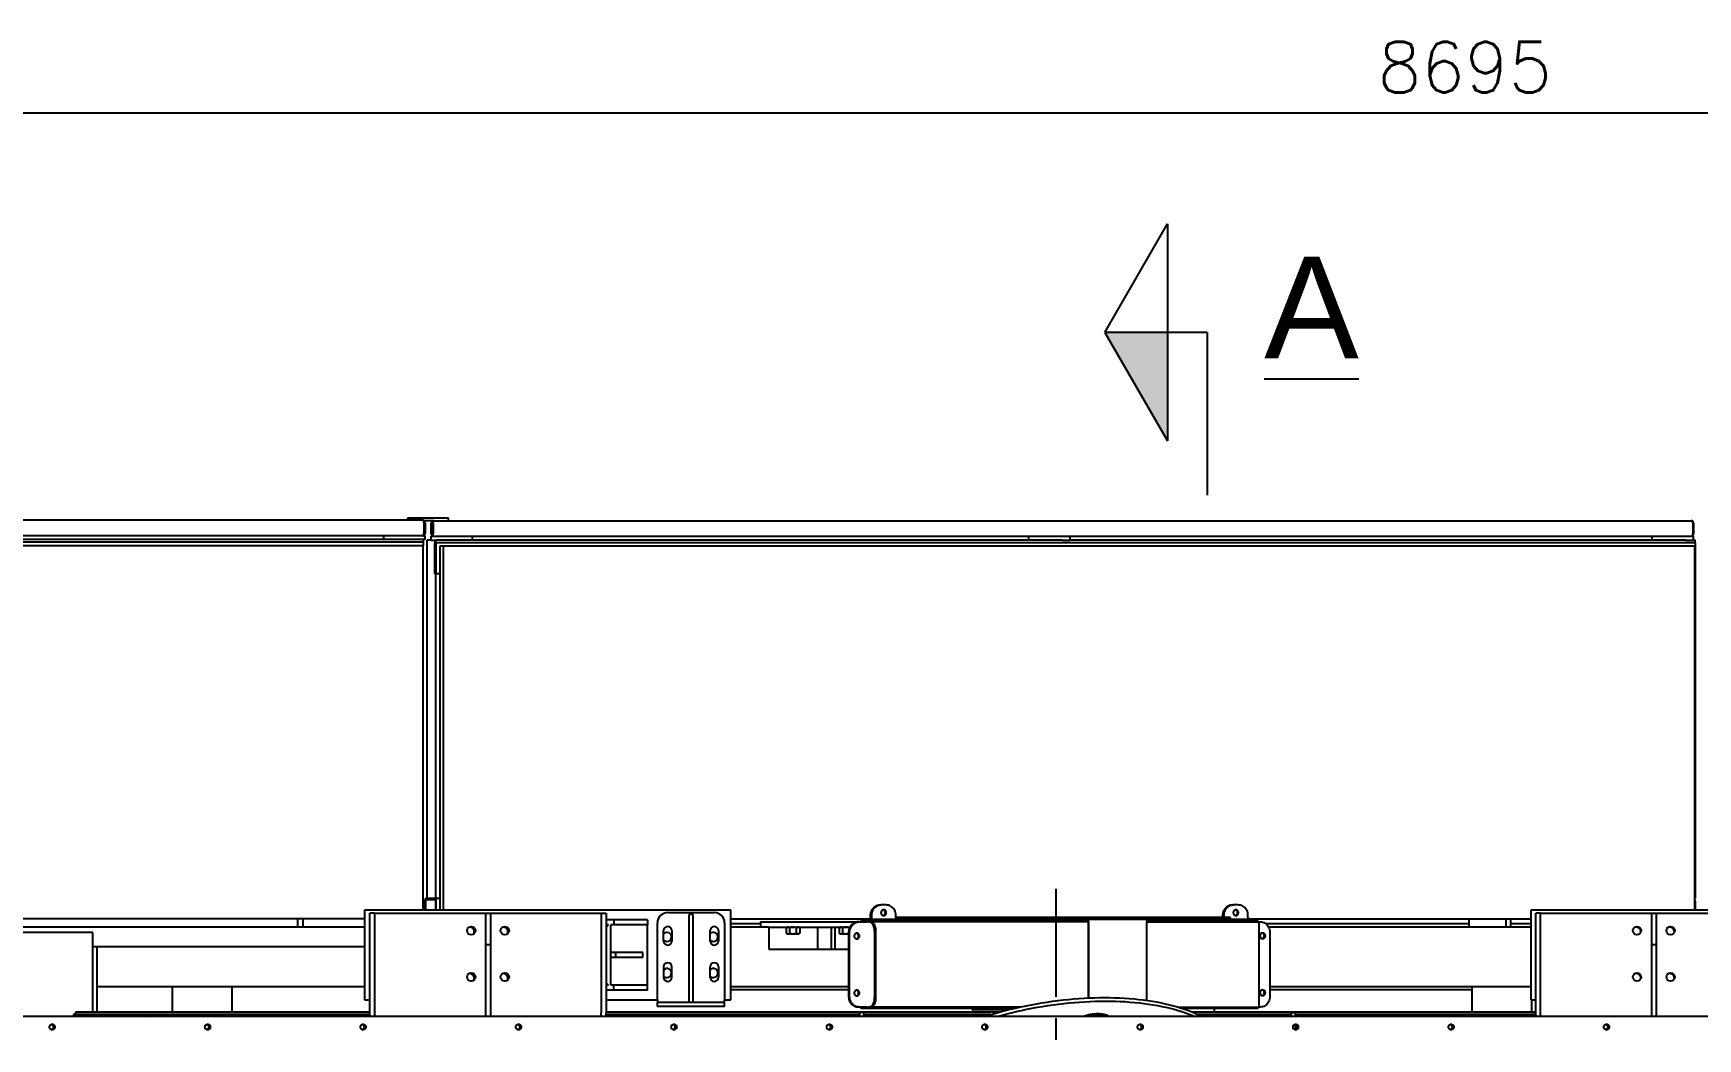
# Model space of a CAD drawing. Header units: millimetres. Extents: x 0 to 55611, y 0 to 32827.
# Drawn here: x 3682 to 7772, y 26800 to 29269 of the extents above; entities that cross this region are included whole.
import ezdxf
from ezdxf.enums import TextEntityAlignment as Align

# ---------------------------------------------------------------- set-up
doc = ezdxf.new("R2010")
doc.units = ezdxf.units.MM
doc.header["$LTSCALE"] = 10
doc.header["$PDSIZE"] = -1
doc.linetypes.add('CENTER', pattern=[50.8, 31.75, -6.35, 6.35, -6.35])
doc.linetypes.add('SLD-Continua', pattern=[0])
for name, color, linetype in [('EQUIPO', 30, 'SLD-Continua'), ('FIMSA-CENTROS', 3, 'CENTER'), ('STRUC', 5, 'SLD-Continua')]:
    doc.layers.add(name, color=color, linetype=linetype)
doc.styles.add('1', font='romans.shx', dxfattribs={"height": 125})
doc.styles.add('Sans Serif', font='sanss___.ttf', dxfattribs={"width": 0.8})
doc.dimstyles.new('50', dxfattribs={"dimscale": 0, "dimtxt": 125, "dimasz": 125, "dimexe": 125, "dimexo": 125, "dimgap": 50, "dimtad": 1, "dimdec": 0, "dimlfac": 49.861111, "dimzin": 1, "dimtxsty": '1', "dimcen": 2.5, "dimclrd": 1, "dimclre": 1, "dimadec": 0, "dimazin": 0, "dimtfac": 1, "dimtdec": 0, "dimtmove": 0, "dimatfit": 3, "dimfxl": 1, "dimtzin": 1, "dimarcsym": 0})

# ---------------------------------------------------------------- blocks, each defined once
blk = doc.blocks.new('*D102')
at = {"color": 1, "lineweight": -2, "transparency": 16777216}
for p, q in [((2852.1, 28134.6), (2852.1, 29698.3)), ((14281.6, 24592.9), (14281.6, 29698.3)), ((2977.1, 29573.3), (14156.6, 29573.3))]:
    blk.add_line(p, q, dxfattribs=at)
at = {"color": 1, "transparency": 16777216}
for points in [[(2977.1, 29594.1), (2977.1, 29552.5), (2852.1, 29573.3)], [(14156.6, 29594.1), (14156.6, 29552.5), (14281.6, 29573.3)]]:
    blk.add_solid(points, dxfattribs=at)
at = {"layer": 'Defpoints', "color": 0, "transparency": 16777216}
for p in [(14281.6, 29573.3), (2852.1, 28009.6), (14281.6, 24467.9)]:
    blk.add_point(p, dxfattribs=at)
at = {"color": 0, "transparency": 16777216, "insert": (8566.3, 29748.3), "char_height": 125, "attachment_point": 2, "style": '1'}
blk.add_mtext('11430', dxfattribs=at)
blk = doc.blocks.new('*D103')
at = {"color": 1, "lineweight": -2, "transparency": 16777216}
for p, q in [((2852.1, 28134.6), (2852.1, 29198.3)), ((11546.7, 26207.2), (11546.7, 29198.3)), ((2977.1, 29073.3), (11421.7, 29073.3))]:
    blk.add_line(p, q, dxfattribs=at)
at = {"color": 1, "transparency": 16777216}
for points in [[(2977.1, 29094.1), (2977.1, 29052.5), (2852.1, 29073.3)], [(11421.7, 29094.1), (11421.7, 29052.5), (11546.7, 29073.3)]]:
    blk.add_solid(points, dxfattribs=at)
at = {"layer": 'Defpoints', "color": 0, "transparency": 16777216}
for p in [(11546.7, 29073.3), (2852.1, 28009.6), (11546.7, 26082.2)]:
    blk.add_point(p, dxfattribs=at)
at = {"color": 0, "transparency": 16777216, "insert": (7199.4, 29248.3), "char_height": 125, "attachment_point": 2, "style": '1'}
blk.add_mtext('8695', dxfattribs=at)

msp = doc.modelspace()

# ---------------------------------------------------------------- hatches: boundary and pattern name
h = msp.add_hatch(color=1)
h.dxf.hatch_style = 1
h.paths.add_polyline_path([(6314.8, 28534.6), (6468.6, 28534.6), (6468.6, 28268.1)])

# ---------------------------------------------------------------- linework, layer by layer
at = {"color": 1}
for p, q in [((6314.8, 28534.6), (6468.6, 28801.2)), ((6468.6, 28801.2), (6468.6, 28268.1)), ((6566.2, 28534.6), (6314.8, 28534.6)), ((6314.8, 28534.6), (6468.6, 28268.1)), ((6566.2, 28534.6), (6566.2, 28134.6))]:
    msp.add_line(p, q, dxfattribs=at)
at = {"color": 7, "linetype": 'SLD-Continua', "lineweight": 25}
for p, q in [((4602.6, 28078.4), (4602.5, 28078.4)), ((4602.5, 28077.6), (4602.5, 28073.3)), ((4602.6, 28078.4), (4602.6, 28078.4)), ((4702.6, 28078.4), (4602.6, 28078.4)), ((4602.6, 28078.4), (4602.6, 28078.4)), ((4602.6, 28073.3), (4602.6, 28077.6)), ((4602.6, 28077.6), (4602.6, 28073.3)), ((4602.6, 28073.3), (4602.6, 28077.6)), ((4666.3, 28072), (4642.6, 28072)), ((4702.6, 28072.8), (4702.6, 28077.6)), ((5395.9, 27116.1), (4495.9, 27116.1)), ((4495.9, 27116.1), (4495.9, 26896.1)), ((5395.9, 26896.1), (5395.9, 27116.1)), ((8261.9, 27116.1), (7361.9, 27116.1)), ((7361.9, 27116.1), (7361.9, 26896.1)), ((4495.9, 26896.1), (4509.4, 26896.1)), ((5089.4, 26896.1), (5215.6, 26896.1)), ((5380.7, 26896.1), (5395.9, 26896.1)), ((7361.9, 26896.1), (7373.6, 26896.1))]:
    msp.add_line(p, q, dxfattribs=at)
at = {"color": 7, "linetype": 'SLD-Continua', "lineweight": 25, "flags": 128}
for points in [[(4602.5, 28078.4), (4602.5, 28078.3), (4602.5, 28078.3), (4602.5, 28078.2), (4602.5, 28078.1), (4602.5, 28078), (4602.5, 28077.9), (4602.5, 28077.7), (4602.5, 28077.6)], [(4602.6, 28077.6), (4602.6, 28077.7), (4602.6, 28077.9), (4602.6, 28078), (4602.6, 28078.1), (4602.6, 28078.2), (4602.6, 28078.3), (4602.6, 28078.3), (4602.6, 28078.4)], [(4602.6, 28078.4), (4602.6, 28078.3), (4602.6, 28078.3), (4602.6, 28078.2), (4602.6, 28078.1), (4602.6, 28078), (4602.6, 28077.9), (4602.6, 28077.7), (4602.6, 28077.6)], [(4602.6, 28077.6), (4602.6, 28077.7), (4602.6, 28077.9), (4602.6, 28078), (4602.6, 28078.1), (4602.6, 28078.2), (4602.6, 28078.3), (4602.6, 28078.3), (4602.6, 28078.4)], [(4702.6, 28077.6), (4702.6, 28077.7), (4702.6, 28077.9), (4702.6, 28078), (4702.6, 28078.1), (4702.6, 28078.2), (4702.6, 28078.3), (4702.6, 28078.3), (4702.6, 28078.4)], [(4702.6, 28072), (4702.6, 28072), (4702.6, 28072.1), (4702.6, 28072.1), (4702.6, 28072.2), (4702.6, 28072.4), (4702.6, 28072.5), (4702.6, 28072.7), (4702.6, 28072.8)]]:
    msp.add_lwpolyline(points, dxfattribs=at)
at = {"color": 7, "linetype": 'SLD-Continua', "lineweight": 25}
for centre, start, end in [((4754.6, 27063.1), 332.0547, 106.5337), ((4837.1, 27063.1), 332.0547, 106.5337), ((7620.6, 27063.1), 352.9422, 125.9685), ((7703.1, 27063.1), 352.9422, 125.9685), ((5239, 27050.5), 270, 138.4687), ((5239, 27050.5), 221.5313, 270), ((5353.3, 27050.5), 270, 138.4687), ((5353.3, 27050.5), 221.5313, 270), ((4754.6, 26949.1), 332.0547, 106.5337), ((4837.1, 26949.1), 332.0547, 106.5337), ((5239, 26961.6), 270, 138.4687), ((5239, 26961.6), 221.5313, 270), ((5353.3, 26961.6), 270, 138.4687), ((5353.3, 26961.6), 221.5313, 270), ((7620.6, 26949.1), 352.9422, 125.9685), ((7703.1, 26949.1), 352.9422, 125.9685)]:
    msp.add_arc(centre, 11.1, start, end, dxfattribs=at)
at = {"layer": 'EQUIPO', "linetype": 'SLD-Continua', "lineweight": 25}
for p, q in [((5764.4, 27128.8), (5765.6, 27128.8)), ((5777.5, 27128.8), (5765.6, 27128.8)), ((6629.6, 27128.8), (6630.8, 27128.8)), ((6642.7, 27128.8), (6630.8, 27128.8)), ((4521.4, 27109), (4509.4, 27109)), ((4509.4, 26858.1), (4509.4, 27109)), ((4521.4, 26858.1), (4521.4, 27109)), ((4521.4, 27109), (4793.4, 27109)), ((4793.4, 27109), (4805.4, 27109)), ((4793.4, 27109), (4793.4, 27031)), ((4805.4, 27109), (4805.4, 27031)), ((4805.4, 27109), (5077.4, 27109)), ((5077.4, 27109), (5089.4, 27109)), ((5077.4, 27109), (5077.4, 26863.6)), ((5089.4, 27109), (5089.4, 27092)), ((5108.4, 27092), (5089.4, 27092)), ((5089.4, 27092), (5089.4, 27083.9)), ((5089.4, 27083.9), (5089.4, 26863.6)), ((5095.4, 27080), (5089.4, 27080)), ((5089.4, 27074), (5095.4, 27080)), ((5108.4, 27080), (5101.4, 27080)), ((5101.4, 26932), (5101.4, 27080)), ((5108.4, 27092), (5108.4, 27080)), ((5191.4, 27092), (5108.4, 27092)), ((5191.4, 27080), (5108.4, 27080)), ((5191.4, 27092), (5191.4, 27080)), ((5191.4, 26932), (5191.4, 27080)), ((5215.6, 26895.8), (5215.6, 27084.7)), ((5241, 27110.1), (5355.3, 27110.1)), ((5303.2, 27105.4), (5293.2, 27105.4)), ((5293.2, 27095.5), (5293.2, 27105.4)), ((5293.2, 26913.8), (5293.2, 27095.5)), ((5303.2, 27095.5), (5303.2, 27105.4)), ((5303.2, 26913.8), (5303.2, 27095.5)), ((5380.7, 27084.7), (5380.7, 26895.8)), ((5711.6, 27087.3), (5710.4, 27087.3)), ((5711.6, 27087.3), (5729.8, 27087.3)), ((5715.4, 27094.1), (5715.4, 27090.6)), ((5715.4, 27094.1), (5738.2, 27094.1)), ((5715.4, 27090.6), (5738.2, 27090.6)), ((5734, 27087.3), (5729.8, 27087.3)), ((5734, 27087.3), (5737.1, 27087.3)), ((5740.2, 27087.3), (5737.1, 27087.3)), ((5742.9, 27090.6), (5738.2, 27090.6)), ((5739.3, 27097.6), (5739.3, 27103.4)), ((6274.8, 27087.3), (5740.2, 27087.3)), ((5740.5, 27097.6), (5740.5, 27103.4)), ((5740.5, 27103.4), (5740.5, 27097.6)), ((5741.7, 27103.4), (5741.7, 27097.6)), ((5742.9, 27094.1), (6272.1, 27094.1)), ((5742.9, 27090.6), (6272.1, 27090.6)), ((5801.4, 27097.6), (5801.4, 27103.4)), ((6250.8, 27097.6), (5801.4, 27097.6)), ((6394, 27097.6), (6250.8, 27097.6)), ((6272.1, 27090.6), (6272.1, 27094.1)), ((6272.1, 27094.1), (6272.4, 27094.1)), ((6272.1, 27090.6), (6272.4, 27090.6)), ((6272.4, 27094.1), (6415.6, 27094.1)), ((6274.8, 26900.6), (6274.8, 27087.3)), ((6274.8, 27087.2), (6274.8, 26900.6)), ((6623.8, 27097.6), (6394, 27097.6)), ((6415.6, 27094.1), (6416.3, 27094.1)), ((6416.3, 27094.1), (6418.3, 27094.1)), ((6417.7, 27090.6), (6418.3, 27090.6)), ((6418, 27087.3), (6693.9, 27087.3)), ((6418, 26894.5), (6418, 27087.2)), ((6418.3, 27090.6), (6418.3, 27094.1)), ((6418.3, 27094.1), (6690.5, 27094.1)), ((6418.3, 27090.6), (6690.5, 27090.6)), ((6604.5, 27097.6), (6604.5, 27103.4)), ((6605.7, 27097.6), (6605.7, 27103.4)), ((6605.7, 27103.4), (6605.7, 27097.6)), ((6606.9, 27103.4), (6606.9, 27097.6)), ((6623.8, 27094.1), (6623.8, 27097.6)), ((6666.6, 27097.6), (6666.6, 27103.4)), ((6690.5, 27090.6), (6690.5, 27094.1)), ((6693.9, 26878.2), (6693.9, 27087.3)), ((6693.9, 27087.3), (6696.6, 27087.3)), ((7385.6, 27109), (7373.6, 27109)), ((7373.6, 26858.1), (7373.6, 27109)), ((7385.6, 26858.1), (7385.6, 27109)), ((7385.6, 27109), (7657.6, 27109)), ((7657.6, 27109), (7669.6, 27109)), ((7657.6, 27109), (7657.6, 27031)), ((7669.6, 27109), (7669.6, 27031)), ((7669.6, 27109), (7941.6, 27109)), ((4805.4, 27031), (4793.4, 27031)), ((4793.4, 27031), (4793.4, 26855)), ((4805.4, 27031), (4805.4, 26855)), ((5230.7, 27040.3), (5230.7, 27065.7)), ((5251.3, 27065.7), (5251.3, 27040.3)), ((5345, 27040.3), (5345, 27065.7)), ((5365.6, 27065.7), (5365.6, 27040.3)), ((5685.4, 27061.9), (5685.4, 26903.6)), ((5686.6, 27061.9), (5686.6, 26903.6)), ((5686.6, 26903.6), (5686.6, 27061.9)), ((5687.8, 26903.6), (5687.8, 27061.9)), ((5748.6, 27061.9), (5748.6, 26903.6)), ((5751.7, 27061.9), (5751.7, 26903.6)), ((6720.5, 27061.9), (6720.5, 26903.6)), ((7669.6, 27031), (7657.6, 27031)), ((7657.6, 27031), (7657.6, 26855)), ((7669.6, 27031), (7669.6, 26855)), ((5113.4, 27012), (5101.4, 27012)), ((5113.4, 27000), (5101.4, 27000)), ((5113.4, 27000), (5113.4, 27012)), ((5179.4, 27012), (5113.4, 27012)), ((5179.4, 27000), (5113.4, 27000)), ((5179.4, 27000), (5179.4, 27012)), ((5230.7, 26976.8), (5230.7, 26951.4)), ((5251.3, 26951.4), (5251.3, 26976.8)), ((5345, 26951.4), (5345, 26976.8)), ((5365.6, 26976.8), (5365.6, 26951.4)), ((5095.4, 26932), (5089.4, 26938)), ((5095.4, 26932), (5089.4, 26932)), ((5108.4, 26920), (5089.4, 26920)), ((5108.4, 26932), (5101.4, 26932)), ((5108.4, 26920), (5108.4, 26932)), ((5191.4, 26932), (5108.4, 26932)), ((5191.4, 26920), (5108.4, 26920)), ((5191.4, 26920), (5191.4, 26932)), ((5293.2, 26904.8), (5293.2, 26913.8)), ((5303.2, 26904.8), (5303.2, 26913.8)), ((5215.6, 26895.8), (5215.6, 26889.5)), ((5215.6, 26879.5), (5215.6, 26889.5)), ((5241, 26889.5), (5215.6, 26889.5)), ((5241, 26879.5), (5215.6, 26879.5)), ((5355.3, 26889.5), (5241, 26889.5)), ((5355.3, 26879.5), (5241, 26879.5)), ((5293.2, 26889.5), (5293.2, 26904.8)), ((5303.2, 26889.5), (5303.2, 26904.8)), ((5380.7, 26889.5), (5355.3, 26889.5)), ((5380.7, 26879.5), (5355.3, 26879.5)), ((5380.7, 26889.5), (5380.7, 26895.8)), ((5380.7, 26879.5), (5380.7, 26889.5)), ((5711.6, 26878.2), (5710.4, 26878.2)), ((5729.8, 26878.2), (5711.6, 26878.2)), ((5715.4, 26878.2), (5715.4, 26874.8)), ((5740.5, 26874.8), (5715.4, 26874.8)), ((5729.8, 26878.2), (5734, 26878.2)), ((5737.1, 26878.2), (5734, 26878.2)), ((5740.2, 26878.2), (5737.1, 26878.2)), ((6107.1, 26878.2), (5740.2, 26878.2)), ((5740.5, 26878.2), (5740.5, 26874.8)), ((6092.1, 26874.8), (5740.5, 26874.8)), ((5990.2, 26874.8), (5990.3, 26874.8)), ((6001, 26874.8), (5990.3, 26874.8)), ((6001, 26871.3), (5990.3, 26871.3)), ((6033.5, 26874.8), (6001, 26874.8)), ((6033.5, 26871.3), (6001, 26871.3)), ((6092, 26874.8), (6033.5, 26874.8)), ((6077.6, 26871.3), (6033.5, 26871.3)), ((6494.2, 26878.2), (6693.9, 26878.2)), ((6690.5, 26874.8), (6505.2, 26874.8)), ((6690.5, 26874.8), (6690.5, 26878.2)), ((6696.6, 26878.2), (6693.9, 26878.2)), ((8509.5, 26855), (3585.5, 26855)), ((3785.9, 26859.6), (3780.7, 26859.6)), ((3780.7, 26859.6), (3780.7, 26855)), ((4509.4, 26865.9), (3785.9, 26865.9)), ((3785.9, 26865.9), (3785.9, 26859.6)), ((4509.4, 26859.6), (3785.9, 26859.6)), ((3785.9, 26859.6), (3785.9, 26855)), ((3785.9, 26859.6), (3785.9, 26859.6)), ((3964.6, 26855), (3957.7, 26858.9)), ((3957.9, 26858.8), (3964.7, 26855)), ((4509.4, 26858.1), (4509.4, 26855)), ((4521.4, 26858.1), (4521.4, 26855)), ((5077.4, 26855), (5077.4, 26863.6)), ((6057.2, 26865.9), (5089.4, 26865.9)), ((5089.4, 26855), (5089.4, 26863.6)), ((5712.7, 26859.6), (5089.4, 26859.6)), ((5712.7, 26855), (5712.7, 26865)), ((5722.7, 26865), (5712.7, 26865)), ((5722.7, 26855), (5722.7, 26865)), ((6035, 26859.6), (5722.7, 26859.6)), ((6313.7, 26859.6), (6279.1, 26859.6)), ((7373.6, 26865.9), (6529.5, 26865.9)), ((6772.7, 26859.6), (6544.2, 26859.6)), ((6772.7, 26865), (6782.7, 26865)), ((6772.7, 26865), (6772.7, 26855)), ((6782.7, 26865), (6782.7, 26855)), ((7373.6, 26859.6), (6782.7, 26859.6)), ((6782.7, 26835.5), (6782.7, 26822.4)), ((7373.6, 26858.1), (7373.6, 26855)), ((7385.6, 26858.1), (7385.6, 26855))]:
    msp.add_line(p, q, dxfattribs=at)
at = {"layer": 'EQUIPO', "linetype": 'SLD-Continua', "lineweight": 25, "flags": 128}
for points in [[(5739.3, 27103.4), (5739.5, 27106.5), (5740, 27109.5), (5740.9, 27112.4), (5742.1, 27115.2), (5743.6, 27117.8), (5745.3, 27120.2), (5747.4, 27122.4), (5749.6, 27124.3), (5752.1, 27125.9), (5754.7, 27127.1), (5757.5, 27128.1), (5760.3, 27128.6), (5763.2, 27128.8)], [(5740.5, 27103.4), (5740.7, 27106.5), (5741.2, 27109.5), (5742.1, 27112.4), (5743.3, 27115.2), (5744.7, 27117.8), (5746.5, 27120.2), (5748.6, 27122.4), (5750.8, 27124.3), (5753.3, 27125.9), (5755.9, 27127.1), (5758.7, 27128.1), (5761.5, 27128.6), (5764.4, 27128.8)], [(5764.4, 27128.8), (5761.5, 27128.6), (5758.6, 27128.1), (5755.9, 27127.1), (5753.3, 27125.9), (5750.8, 27124.3), (5748.5, 27122.4), (5746.5, 27120.2), (5744.7, 27117.8), (5743.2, 27115.2), (5742, 27112.4), (5741.2, 27109.5), (5740.7, 27106.5), (5740.5, 27103.4)], [(5765.6, 27128.8), (5762.7, 27128.6), (5759.8, 27128.1), (5757.1, 27127.1), (5754.5, 27125.9), (5752, 27124.3), (5749.7, 27122.4), (5747.7, 27120.2), (5745.9, 27117.8), (5744.4, 27115.2), (5743.2, 27112.4), (5742.4, 27109.5), (5741.9, 27106.5), (5741.7, 27103.4)], [(5778.1, 27109.7), (5777.9, 27111.3), (5777.4, 27112.8), (5776.7, 27114.1), (5775.6, 27115.2), (5774.4, 27116), (5773, 27116.6), (5771.5, 27116.7), (5770.1, 27116.6), (5768.7, 27116), (5767.4, 27115.2), (5766.4, 27114.1), (5765.6, 27112.8), (5765.1, 27111.3), (5764.9, 27109.7), (5765.1, 27108.2), (5765.6, 27106.7), (5766.4, 27105.4), (5767.4, 27104.3), (5768.7, 27103.4), (5770.1, 27102.9), (5771.5, 27102.7), (5773, 27102.9), (5774.4, 27103.4), (5775.6, 27104.3), (5776.7, 27105.4), (5777.4, 27106.7), (5777.9, 27108.2), (5778.1, 27109.7)], [(5801.4, 27103.4), (5801.2, 27106.5), (5800.7, 27109.5), (5799.8, 27112.4), (5798.6, 27115.2), (5797.1, 27117.8), (5795.4, 27120.2), (5793.3, 27122.4), (5791, 27124.3), (5788.6, 27125.9), (5786, 27127.1), (5783.2, 27128.1), (5780.4, 27128.6), (5777.5, 27128.8)], [(6604.5, 27103.4), (6604.7, 27106.5), (6605.2, 27109.5), (6606.1, 27112.4), (6607.3, 27115.2), (6608.8, 27117.8), (6610.5, 27120.2), (6612.6, 27122.4), (6614.9, 27124.3), (6617.3, 27125.9), (6619.9, 27127.1), (6622.7, 27128.1), (6625.5, 27128.6), (6628.4, 27128.8)], [(6605.7, 27103.4), (6605.9, 27106.5), (6606.4, 27109.5), (6607.3, 27112.4), (6608.5, 27115.2), (6610, 27117.8), (6611.7, 27120.2), (6613.8, 27122.4), (6616, 27124.3), (6618.5, 27125.9), (6621.1, 27127.1), (6623.9, 27128.1), (6626.7, 27128.6), (6629.6, 27128.8)], [(6629.6, 27128.8), (6626.7, 27128.6), (6623.9, 27128.1), (6621.1, 27127.1), (6618.5, 27125.9), (6616, 27124.3), (6613.7, 27122.4), (6611.7, 27120.2), (6609.9, 27117.8), (6608.4, 27115.2), (6607.3, 27112.4), (6606.4, 27109.5), (6605.9, 27106.5), (6605.7, 27103.4)], [(6630.8, 27128.8), (6627.9, 27128.6), (6625.1, 27128.1), (6622.3, 27127.1), (6619.7, 27125.9), (6617.2, 27124.3), (6614.9, 27122.4), (6612.9, 27120.2), (6611.1, 27117.8), (6609.6, 27115.2), (6608.5, 27112.4), (6607.6, 27109.5), (6607.1, 27106.5), (6606.9, 27103.4)], [(6643.3, 27109.7), (6643.1, 27111.3), (6642.7, 27112.8), (6641.9, 27114.1), (6640.8, 27115.2), (6639.6, 27116), (6638.2, 27116.6), (6636.7, 27116.7), (6635.3, 27116.6), (6633.9, 27116), (6632.6, 27115.2), (6631.6, 27114.1), (6630.8, 27112.8), (6630.3, 27111.3), (6630.2, 27109.7), (6630.3, 27108.2), (6630.8, 27106.7), (6631.6, 27105.4), (6632.6, 27104.3), (6633.9, 27103.4), (6635.3, 27102.9), (6636.7, 27102.7), (6638.2, 27102.9), (6639.6, 27103.4), (6640.8, 27104.3), (6641.9, 27105.4), (6642.7, 27106.7), (6643.1, 27108.2), (6643.3, 27109.7)], [(6666.6, 27103.4), (6666.4, 27106.5), (6665.9, 27109.5), (6665, 27112.4), (6663.8, 27115.2), (6662.3, 27117.8), (6660.6, 27120.2), (6658.5, 27122.4), (6656.3, 27124.3), (6653.8, 27125.9), (6651.2, 27127.1), (6648.4, 27128.1), (6645.6, 27128.6), (6642.7, 27128.8)], [(5709.3, 27087.3), (5706.4, 27087.1), (5703.5, 27086.6), (5700.8, 27085.7), (5698.2, 27084.4), (5695.7, 27082.8), (5693.4, 27080.9), (5691.4, 27078.7), (5689.6, 27076.3), (5688.1, 27073.7), (5686.9, 27070.9), (5686.1, 27068), (5685.6, 27065), (5685.4, 27061.9)], [(5710.5, 27087.3), (5707.6, 27087.1), (5704.7, 27086.6), (5702, 27085.7), (5699.4, 27084.4), (5696.9, 27082.8), (5694.6, 27080.9), (5692.6, 27078.7), (5690.8, 27076.3), (5689.3, 27073.7), (5688.1, 27070.9), (5687.3, 27068), (5686.8, 27065), (5686.6, 27061.9)], [(5686.6, 27061.9), (5686.8, 27065), (5687.3, 27068), (5688.1, 27070.9), (5689.3, 27073.7), (5690.8, 27076.3), (5692.6, 27078.7), (5694.6, 27080.9), (5696.9, 27082.8), (5699.4, 27084.4), (5702, 27085.7), (5704.7, 27086.6), (5707.6, 27087.1), (5710.4, 27087.3)], [(5687.8, 27061.9), (5688, 27065), (5688.5, 27068), (5689.3, 27070.9), (5690.5, 27073.7), (5692, 27076.3), (5693.8, 27078.7), (5695.8, 27080.9), (5698.1, 27082.8), (5700.6, 27084.4), (5703.2, 27085.7), (5705.9, 27086.6), (5708.8, 27087.1), (5711.6, 27087.3)], [(5737.1, 27087.3), (5738.5, 27087.1), (5739.8, 27086.6), (5741.2, 27085.7), (5742.4, 27084.4), (5743.6, 27082.8), (5744.7, 27080.9), (5745.7, 27078.7), (5746.6, 27076.3), (5747.3, 27073.7), (5747.9, 27070.9), (5748.3, 27068), (5748.5, 27065), (5748.6, 27061.9)], [(5740.5, 27097.5), (5740.4, 27094.9), (5739.9, 27092.7), (5739.1, 27091.2), (5738.2, 27090.6)], [(5739.3, 27097.5), (5739.3, 27096.2), (5739, 27095.1), (5738.6, 27094.4), (5738.2, 27094.1)], [(5740.2, 27087.3), (5741.6, 27087.1), (5742.9, 27086.6), (5744.3, 27085.7), (5745.5, 27084.4), (5746.7, 27082.8), (5747.8, 27080.9), (5748.8, 27078.7), (5749.7, 27076.3), (5750.4, 27073.7), (5751, 27070.9), (5751.4, 27068), (5751.6, 27065), (5751.7, 27061.9)], [(5742.9, 27090.6), (5742, 27091.2), (5741.2, 27092.7), (5740.7, 27094.9), (5740.5, 27097.5)], [(5742.9, 27094.1), (5742.4, 27094.4), (5742.1, 27095.1), (5741.8, 27096.2), (5741.7, 27097.5)], [(5801.4, 27097.6), (5801.4, 27096.9), (5801.4, 27096.2), (5801.6, 27095.7), (5801.7, 27095.1), (5801.9, 27094.7), (5802.1, 27094.4), (5802.3, 27094.2), (5802.5, 27094.1)], [(5990.3, 27090.6), (5990, 27090.6), (5989.8, 27090.4), (5989.6, 27090.1), (5989.4, 27089.6), (5989.3, 27089.1), (5989.2, 27088.5), (5989.1, 27087.9), (5989.1, 27087.3)], [(6132.3, 27087.3), (6132.3, 27087.9), (6132.4, 27088.5), (6132.5, 27089.1), (6132.6, 27089.6), (6132.8, 27090.1), (6133, 27090.4), (6133.2, 27090.6), (6133.5, 27090.6)], [(6274.8, 27087.2), (6274.7, 27088.6), (6274.6, 27089.9), (6274.4, 27091.1), (6274.1, 27092.1), (6273.7, 27093), (6273.3, 27093.6), (6272.9, 27094), (6272.4, 27094.1)], [(6273.6, 27087.3), (6273.6, 27087.9), (6273.5, 27088.5), (6273.4, 27089.1), (6273.2, 27089.6), (6273.1, 27090.1), (6272.9, 27090.4), (6272.7, 27090.6), (6272.4, 27090.6)], [(6415.6, 27094.1), (6416.1, 27094), (6416.5, 27093.6), (6416.9, 27093), (6417.3, 27092.1), (6417.6, 27091.1), (6417.8, 27089.9), (6417.9, 27088.6), (6418, 27087.2)], [(6666.6, 27097.5), (6666.6, 27096.2), (6666.9, 27095.1), (6667.2, 27094.4), (6667.7, 27094.1)], [(6696.6, 27087.3), (6699.5, 27087.1), (6702.4, 27086.6), (6705.1, 27085.7), (6707.7, 27084.4), (6710.2, 27082.8), (6712.5, 27080.9), (6714.5, 27078.7), (6716.3, 27076.3), (6717.8, 27073.7), (6719, 27070.9), (6719.8, 27068), (6720.3, 27065), (6720.5, 27061.9)], [(5712.3, 27052.3), (5712.1, 27053.9), (5711.6, 27055.4), (5710.8, 27056.7), (5709.8, 27057.8), (5708.5, 27058.6), (5707.1, 27059.2), (5705.7, 27059.3), (5704.2, 27059.2), (5702.8, 27058.6), (5701.6, 27057.8), (5700.5, 27056.7), (5699.8, 27055.4), (5699.3, 27053.9), (5699.1, 27052.3), (5699.3, 27050.8), (5699.8, 27049.3), (5700.5, 27048), (5701.6, 27046.9), (5702.8, 27046), (5704.2, 27045.5), (5705.7, 27045.3), (5707.1, 27045.5), (5708.5, 27046), (5709.8, 27046.9), (5710.8, 27048), (5711.6, 27049.3), (5712.1, 27050.8), (5712.3, 27052.3)], [(6696, 27052.9), (6696.2, 27051.4), (6696.7, 27049.9), (6697.5, 27048.5), (6698.5, 27047.4), (6699.8, 27046.6), (6701.1, 27046.1), (6702.6, 27045.9), (6704.1, 27046.1), (6705.5, 27046.6), (6706.7, 27047.4), (6707.7, 27048.5), (6708.5, 27049.9), (6709, 27051.4), (6709.2, 27052.9), (6709, 27054.5), (6708.5, 27055.9), (6707.7, 27057.3), (6706.7, 27058.4), (6705.5, 27059.2), (6704.1, 27059.7), (6702.6, 27059.9), (6701.1, 27059.7), (6699.8, 27059.2), (6698.5, 27058.4), (6697.5, 27057.3), (6696.7, 27055.9), (6696.2, 27054.5), (6696, 27052.9)], [(5712.3, 26912.6), (5712.1, 26914.2), (5711.6, 26915.7), (5710.8, 26917), (5709.8, 26918.1), (5708.5, 26918.9), (5707.1, 26919.5), (5705.7, 26919.6), (5704.2, 26919.5), (5702.8, 26918.9), (5701.6, 26918.1), (5700.5, 26917), (5699.8, 26915.7), (5699.3, 26914.2), (5699.1, 26912.6), (5699.3, 26911.1), (5699.8, 26909.6), (5700.5, 26908.3), (5701.6, 26907.2), (5702.8, 26906.3), (5704.2, 26905.8), (5705.7, 26905.6), (5707.1, 26905.8), (5708.5, 26906.3), (5709.8, 26907.2), (5710.8, 26908.3), (5711.6, 26909.6), (5712.1, 26911.1), (5712.3, 26912.6)], [(6696, 26913.2), (6696.2, 26911.7), (6696.7, 26910.2), (6697.5, 26908.8), (6698.5, 26907.7), (6699.8, 26906.9), (6701.1, 26906.4), (6702.6, 26906.2), (6704.1, 26906.4), (6705.5, 26906.9), (6706.7, 26907.7), (6707.7, 26908.8), (6708.5, 26910.2), (6709, 26911.7), (6709.2, 26913.2), (6709, 26914.8), (6708.5, 26916.2), (6707.7, 26917.6), (6706.7, 26918.7), (6705.5, 26919.5), (6704.1, 26920), (6702.6, 26920.2), (6701.1, 26920), (6699.8, 26919.5), (6698.5, 26918.7), (6697.5, 26917.6), (6696.7, 26916.2), (6696.2, 26914.8), (6696, 26913.2)], [(5685.4, 26903.6), (5685.6, 26900.6), (5686.1, 26897.6), (5686.9, 26894.6), (5688.1, 26891.8), (5689.6, 26889.2), (5691.4, 26886.8), (5693.4, 26884.6), (5695.7, 26882.7), (5698.2, 26881.1), (5700.8, 26879.9), (5703.5, 26879), (5706.4, 26878.4), (5709.3, 26878.2)], [(5686.6, 26903.6), (5686.8, 26900.6), (5687.3, 26897.6), (5688.1, 26894.6), (5689.3, 26891.8), (5690.8, 26889.2), (5692.6, 26886.8), (5694.6, 26884.6), (5696.9, 26882.7), (5699.4, 26881.1), (5702, 26879.9), (5704.7, 26879), (5707.6, 26878.4), (5710.5, 26878.2)], [(5710.4, 26878.2), (5707.6, 26878.4), (5704.7, 26879), (5702, 26879.9), (5699.4, 26881.1), (5696.9, 26882.7), (5694.6, 26884.6), (5692.6, 26886.8), (5690.8, 26889.2), (5689.3, 26891.8), (5688.1, 26894.6), (5687.3, 26897.6), (5686.8, 26900.6), (5686.6, 26903.6)], [(5711.6, 26878.2), (5708.8, 26878.4), (5705.9, 26879), (5703.2, 26879.9), (5700.6, 26881.1), (5698.1, 26882.7), (5695.8, 26884.6), (5693.8, 26886.8), (5692, 26889.2), (5690.5, 26891.8), (5689.3, 26894.6), (5688.5, 26897.6), (5688, 26900.6), (5687.8, 26903.6)], [(5748.6, 26903.6), (5748.5, 26900.6), (5748.3, 26897.6), (5747.9, 26894.6), (5747.3, 26891.8), (5746.6, 26889.2), (5745.7, 26886.8), (5744.7, 26884.6), (5743.6, 26882.7), (5742.4, 26881.1), (5741.2, 26879.9), (5739.8, 26879), (5738.5, 26878.4), (5737.1, 26878.2)], [(5751.7, 26903.6), (5751.6, 26900.6), (5751.4, 26897.6), (5751, 26894.6), (5750.4, 26891.8), (5749.7, 26889.2), (5748.8, 26886.8), (5747.8, 26884.6), (5746.7, 26882.7), (5745.5, 26881.1), (5744.3, 26879.9), (5742.9, 26879), (5741.6, 26878.4), (5740.2, 26878.2)], [(5988.2, 26874.8), (5988.3, 26874.4), (5988.6, 26873.3), (5989, 26872.5), (5989.4, 26871.8), (5989.8, 26871.4), (5990.3, 26871.3)], [(6020, 26855), (6020, 26855), (6032.4, 26858.8), (6044.9, 26862.5), (6057.5, 26866), (6070.1, 26869.4), (6082.9, 26872.6), (6095.7, 26875.7), (6108.6, 26878.6), (6121.5, 26881.3), (6134.4, 26883.9), (6147.4, 26886.3), (6160.4, 26888.5), (6173.4, 26890.5), (6186.4, 26892.4), (6199.4, 26894.1), (6212.4, 26895.7), (6225.4, 26897), (6238.3, 26898.2), (6251.1, 26899.2), (6263.9, 26900), (6276.7, 26900.6), (6289.3, 26901.1), (6301.9, 26901.4), (6314.4, 26901.5), (6326.7, 26901.4), (6338.9, 26901.1), (6351.1, 26900.6), (6363, 26900), (6374.9, 26899.2), (6386.6, 26898.2), (6398.1, 26897), (6409.4, 26895.7), (6420.6, 26894.1), (6431.6, 26892.4), (6442.3, 26890.6), (6452.9, 26888.5), (6463.3, 26886.3), (6473.4, 26883.9), (6483.4, 26881.3), (6493, 26878.6), (6502.5, 26875.7), (6511.7, 26872.6), (6520.6, 26869.4), (6529.3, 26866), (6537.7, 26862.5), (6545.8, 26858.8), (6553.6, 26855), (6553.7, 26855)], [(6050.6, 26855), (6059.2, 26857.4), (6071.9, 26860.7), (6084.6, 26863.9), (6097.4, 26867), (6110.3, 26869.9), (6123.2, 26872.6), (6136.1, 26875.2), (6149.1, 26877.6), (6162.1, 26879.8), (6175.1, 26881.9), (6188.2, 26883.8), (6201.2, 26885.5), (6214.1, 26887), (6227.1, 26888.4), (6240, 26889.5), (6252.9, 26890.5), (6265.7, 26891.3), (6278.4, 26892), (6291, 26892.4), (6303.6, 26892.7), (6316.1, 26892.8), (6328.4, 26892.7), (6340.7, 26892.4), (6352.8, 26892), (6364.7, 26891.4), (6376.6, 26890.5), (6388.3, 26889.5), (6399.8, 26888.4), (6411.1, 26887), (6422.3, 26885.5), (6433.3, 26883.8), (6444.1, 26881.9), (6454.6, 26879.8), (6465, 26877.6), (6475.1, 26875.2), (6485.1, 26872.7), (6494.7, 26869.9), (6504.2, 26867), (6513.4, 26864), (6522.3, 26860.8), (6531, 26857.4), (6536.8, 26855)], [(6720.5, 26903.6), (6720.3, 26900.6), (6719.8, 26897.6), (6719, 26894.6), (6717.8, 26891.8), (6716.3, 26889.2), (6714.5, 26886.8), (6712.5, 26884.6), (6710.2, 26882.7), (6707.7, 26881.1), (6705.1, 26879.9), (6702.4, 26879), (6699.5, 26878.4), (6696.6, 26878.2)], [(3735.3, 26829), (3735.1, 26827.4), (3734.6, 26825.9), (3733.8, 26824.6), (3732.8, 26823.5), (3731.5, 26822.7), (3730.2, 26822.1), (3728.7, 26822), (3727.2, 26822.1), (3725.8, 26822.7), (3724.6, 26823.5), (3723.5, 26824.6), (3722.8, 26825.9), (3722.3, 26827.4), (3722.1, 26829), (3722.3, 26830.5), (3722.8, 26832), (3723.5, 26833.3), (3724.6, 26834.4), (3725.8, 26835.3), (3727.2, 26835.8), (3728.7, 26836), (3730.2, 26835.8), (3731.5, 26835.3), (3732.8, 26834.4), (3733.8, 26833.3), (3734.6, 26832), (3735.1, 26830.5), (3735.3, 26829)], [(4117.2, 26829), (4117, 26827.4), (4116.5, 26825.9), (4115.7, 26824.6), (4114.7, 26823.5), (4113.4, 26822.7), (4112, 26822.1), (4110.6, 26822), (4109.1, 26822.1), (4107.7, 26822.7), (4106.5, 26823.5), (4105.4, 26824.6), (4104.7, 26825.9), (4104.2, 26827.4), (4104, 26829), (4104.2, 26830.5), (4104.7, 26832), (4105.4, 26833.3), (4106.5, 26834.4), (4107.7, 26835.3), (4109.1, 26835.8), (4110.6, 26836), (4112, 26835.8), (4113.4, 26835.3), (4114.7, 26834.4), (4115.7, 26833.3), (4116.5, 26832), (4117, 26830.5), (4117.2, 26829)], [(4499.1, 26829), (4498.9, 26827.4), (4498.4, 26825.9), (4497.6, 26824.6), (4496.6, 26823.5), (4495.3, 26822.7), (4493.9, 26822.1), (4492.5, 26822), (4491, 26822.1), (4489.6, 26822.7), (4488.4, 26823.5), (4487.3, 26824.6), (4486.5, 26825.9), (4486.1, 26827.4), (4485.9, 26829), (4486.1, 26830.5), (4486.5, 26832), (4487.3, 26833.3), (4488.4, 26834.4), (4489.6, 26835.3), (4491, 26835.8), (4492.5, 26836), (4493.9, 26835.8), (4495.3, 26835.3), (4496.6, 26834.4), (4497.6, 26833.3), (4498.4, 26832), (4498.9, 26830.5), (4499.1, 26829)], [(4880.9, 26829), (4880.8, 26827.4), (4880.3, 26825.9), (4879.5, 26824.6), (4878.5, 26823.5), (4877.2, 26822.7), (4875.8, 26822.1), (4874.4, 26822), (4872.9, 26822.1), (4871.5, 26822.7), (4870.3, 26823.5), (4869.2, 26824.6), (4868.4, 26825.9), (4868, 26827.4), (4867.8, 26829), (4868, 26830.5), (4868.4, 26832), (4869.2, 26833.3), (4870.3, 26834.4), (4871.5, 26835.3), (4872.9, 26835.8), (4874.4, 26836), (4875.8, 26835.8), (4877.2, 26835.3), (4878.5, 26834.4), (4879.5, 26833.3), (4880.3, 26832), (4880.8, 26830.5), (4880.9, 26829)], [(5262.8, 26829), (5262.7, 26827.4), (5262.2, 26825.9), (5261.4, 26824.6), (5260.4, 26823.5), (5259.1, 26822.7), (5257.7, 26822.1), (5256.3, 26822), (5254.8, 26822.1), (5253.4, 26822.7), (5252.2, 26823.5), (5251.1, 26824.6), (5250.3, 26825.9), (5249.8, 26827.4), (5249.7, 26829), (5249.8, 26830.5), (5250.3, 26832), (5251.1, 26833.3), (5252.2, 26834.4), (5253.4, 26835.3), (5254.8, 26835.8), (5256.3, 26836), (5257.7, 26835.8), (5259.1, 26835.3), (5260.4, 26834.4), (5261.4, 26833.3), (5262.2, 26832), (5262.7, 26830.5), (5262.8, 26829)], [(5644.7, 26829), (5644.6, 26827.4), (5644.1, 26825.9), (5643.3, 26824.6), (5642.2, 26823.5), (5641, 26822.7), (5639.6, 26822.1), (5638.1, 26822), (5636.7, 26822.1), (5635.3, 26822.7), (5634, 26823.5), (5633, 26824.6), (5632.2, 26825.9), (5631.7, 26827.4), (5631.6, 26829), (5631.7, 26830.5), (5632.2, 26832), (5633, 26833.3), (5634, 26834.4), (5635.3, 26835.3), (5636.7, 26835.8), (5638.1, 26836), (5639.6, 26835.8), (5641, 26835.3), (5642.2, 26834.4), (5643.3, 26833.3), (5644.1, 26832), (5644.6, 26830.5), (5644.7, 26829)], [(6026.6, 26829), (6026.5, 26827.4), (6026, 26825.9), (6025.2, 26824.6), (6024.1, 26823.5), (6022.9, 26822.7), (6021.5, 26822.1), (6020, 26822), (6018.6, 26822.1), (6017.2, 26822.7), (6015.9, 26823.5), (6014.9, 26824.6), (6014.1, 26825.9), (6013.6, 26827.4), (6013.5, 26829), (6013.6, 26830.5), (6014.1, 26832), (6014.9, 26833.3), (6015.9, 26834.4), (6017.2, 26835.3), (6018.6, 26835.8), (6020, 26836), (6021.5, 26835.8), (6022.9, 26835.3), (6024.1, 26834.4), (6025.2, 26833.3), (6026, 26832), (6026.5, 26830.5), (6026.6, 26829)], [(6325.3, 26855), (6323.9, 26855.8), (6321.4, 26857), (6318.6, 26858.1), (6315.6, 26859.1), (6312.3, 26859.9), (6308.8, 26860.5), (6305.2, 26860.9), (6301.4, 26861.2), (6297.4, 26861.3)], [(6408.5, 26829), (6408.3, 26827.4), (6407.9, 26825.9), (6407.1, 26824.6), (6406, 26823.5), (6404.8, 26822.7), (6403.4, 26822.1), (6401.9, 26822), (6400.5, 26822.1), (6399.1, 26822.7), (6397.8, 26823.5), (6396.8, 26824.6), (6396, 26825.9), (6395.5, 26827.4), (6395.4, 26829), (6395.5, 26830.5), (6396, 26832), (6396.8, 26833.3), (6397.8, 26834.4), (6399.1, 26835.3), (6400.5, 26835.8), (6401.9, 26836), (6403.4, 26835.8), (6404.8, 26835.3), (6406, 26834.4), (6407.1, 26833.3), (6407.9, 26832), (6408.3, 26830.5), (6408.5, 26829)], [(6790.4, 26829), (6790.2, 26827.4), (6789.7, 26825.9), (6789, 26824.6), (6787.9, 26823.5), (6786.7, 26822.7), (6785.3, 26822.1), (6783.8, 26822), (6782.4, 26822.1), (6781, 26822.7), (6779.7, 26823.5), (6778.7, 26824.6), (6777.9, 26825.9), (6777.4, 26827.4), (6777.2, 26829), (6777.4, 26830.5), (6777.9, 26832), (6778.7, 26833.3), (6779.7, 26834.4), (6781, 26835.3), (6782.4, 26835.8), (6783.8, 26836), (6785.3, 26835.8), (6786.7, 26835.3), (6787.9, 26834.4), (6789, 26833.3), (6789.7, 26832), (6790.2, 26830.5), (6790.4, 26829)], [(7172.3, 26829), (7172.1, 26827.4), (7171.6, 26825.9), (7170.9, 26824.6), (7169.8, 26823.5), (7168.6, 26822.7), (7167.2, 26822.1), (7165.7, 26822), (7164.2, 26822.1), (7162.9, 26822.7), (7161.6, 26823.5), (7160.6, 26824.6), (7159.8, 26825.9), (7159.3, 26827.4), (7159.1, 26829), (7159.3, 26830.5), (7159.8, 26832), (7160.6, 26833.3), (7161.6, 26834.4), (7162.9, 26835.3), (7164.2, 26835.8), (7165.7, 26836), (7167.2, 26835.8), (7168.6, 26835.3), (7169.8, 26834.4), (7170.9, 26833.3), (7171.6, 26832), (7172.1, 26830.5), (7172.3, 26829)], [(7554.2, 26829), (7554, 26827.4), (7553.5, 26825.9), (7552.7, 26824.6), (7551.7, 26823.5), (7550.5, 26822.7), (7549.1, 26822.1), (7547.6, 26822), (7546.1, 26822.1), (7544.7, 26822.7), (7543.5, 26823.5), (7542.5, 26824.6), (7541.7, 26825.9), (7541.2, 26827.4), (7541, 26829), (7541.2, 26830.5), (7541.7, 26832), (7542.5, 26833.3), (7543.5, 26834.4), (7544.7, 26835.3), (7546.1, 26835.8), (7547.6, 26836), (7549.1, 26835.8), (7550.5, 26835.3), (7551.7, 26834.4), (7552.7, 26833.3), (7553.5, 26832), (7554, 26830.5), (7554.2, 26829)]]:
    msp.add_lwpolyline(points, dxfattribs=at)
at = {"layer": 'EQUIPO', "linetype": 'SLD-Continua', "lineweight": 25}
for centre, radius in [((4758.2, 27066), 10.3), ((4840.7, 27066), 10.3), ((7622.3, 27066), 10.2), ((7704.8, 27066), 10.3), ((4758.2, 26952), 10.3), ((4840.7, 26952), 10.3), ((7622.3, 26952), 10.2), ((7704.8, 26952), 10.3)]:
    msp.add_circle(centre, radius, dxfattribs=at)
for centre, radius, start, end in [((5768.8, 27109.9), 6.9, 358.7362, 77.4478), ((5770.1, 27109.9), 6.86, 358.6334, 82.7599), ((5770.1, 27110), 6.8, 358.1371, 83.1053), ((6634.1, 27109.9), 6.9, 358.7362, 77.4479), ((6635.3, 27110), 6.8, 358.1371, 83.1053), ((6635.3, 27109.9), 6.86, 358.6334, 82.7609), ((5241, 27084.7), 25.4, 90, 180), ((5241, 27065.7), 10.3, 0, 180), ((5355.3, 27065.7), 10.3, 0, 180), ((5355.3, 27084.7), 25.4, 0, 90), ((5729.3, 27097.6), 9.99, 359.8753, 0), ((5720.3, 27097.6), 20.2, 359.8753, 0), ((5760.7, 27097.6), 20.2, 180, 180.1247), ((5751.7, 27097.6), 9.99, 180, 180.1247), ((5768.9, 27109.5), 6.83, 282.0812, 1.7347), ((5770.1, 27109.5), 6.8, 276.74, 1.8667), ((5770, 27109.6), 6.86, 277.394, 1.3636), ((5795.9, 27068), 23, 99.8431, 122.8222), ((5798, 27068), 23, 99.8431, 122.8222), ((6005.9, 27087.3), 18, 169.3754, 180.2973), ((6227.4, 27068), 23, 57.1778, 80.1569), ((6634.1, 27109.5), 6.83, 282.0811, 1.7347), ((6635.3, 27109.6), 6.86, 277.394, 1.3636), ((6635.4, 27109.5), 6.8, 276.739, 1.8667), ((6676.6, 27097.6), 9.99, 180, 180.1247), ((5241, 27040.3), 10.3, 180, 0), ((5355.3, 27040.3), 10.3, 180, 0), ((5704.4, 27052.3), 6.71, 263.7692, 359.3983), ((5703.1, 27052.4), 6.8, 276.8947, 1.8629), ((5704.3, 27052.6), 6.8, 358.1371, 83.1053), ((5704.2, 27052.2), 6.86, 277.394, 1.3636), ((5702.9, 27052.8), 6.95, 358.892, 69.5629), ((6701.3, 27052.9), 6.72, 359.0052, 96.0796), ((6699.8, 27052.6), 7.07, 290.4817, 82.7482), ((6701, 27052.9), 7.04, 277.8775, 82.1225), ((5241, 26976.8), 10.3, 0, 180), ((5241, 26951.4), 10.3, 180, 0), ((5355.3, 26976.8), 10.3, 0, 180), ((5355.3, 26951.4), 10.3, 180, 0), ((5704.4, 26912.6), 6.71, 263.7704, 359.3983), ((5703.1, 26912.7), 6.8, 276.8947, 1.8629), ((5704.3, 26912.9), 6.8, 358.1371, 83.1053), ((5704.2, 26912.5), 6.86, 277.394, 1.3636), ((5702.9, 26913.1), 6.95, 358.892, 69.5634), ((6701.2, 26913), 6.88, 340.4618, 95.1216), ((6699.8, 26912.9), 7.07, 290.4801, 82.7483), ((6701, 26913.2), 7.04, 277.8775, 82.1225), ((3724.9, 26829.1), 6.93, 358.8299, 72.6896), ((3724.9, 26828.8), 6.93, 287.3104, 1.1701), ((3954.8, 26853.2), 6.36, 61.5428, 88.686), ((4106.8, 26829.1), 6.93, 358.8299, 72.6896), ((4106.8, 26828.8), 6.93, 287.3104, 1.1701), ((4488.7, 26829.1), 6.93, 358.8299, 72.6896), ((4488.7, 26828.8), 6.93, 287.3104, 1.1701), ((4870.6, 26829.1), 6.93, 358.8299, 72.6896), ((4870.6, 26828.8), 6.93, 287.3104, 1.1701), ((5252.5, 26829.1), 6.93, 358.8299, 72.6896), ((5252.5, 26828.8), 6.93, 287.3104, 1.1701), ((5634.4, 26829.1), 6.93, 358.8299, 72.6896), ((5634.4, 26828.8), 6.93, 287.3104, 1.1701), ((6016.3, 26829.1), 6.93, 358.8299, 72.6896), ((6016.3, 26828.8), 6.93, 287.3104, 1.1701), ((6298, 26756.2), 105.1, 90.3152, 110.0032), ((6398.2, 26829.1), 6.93, 358.8299, 72.6896), ((6398.2, 26828.8), 6.93, 287.3104, 1.1701), ((6780, 26829.1), 6.93, 358.8299, 72.6896), ((6780, 26828.8), 6.93, 287.3104, 1.1701), ((7161.9, 26829.1), 6.93, 358.8299, 72.6896), ((7161.9, 26828.8), 6.93, 287.3104, 1.1701), ((7543.8, 26829.1), 6.93, 358.8299, 72.6896), ((7543.8, 26828.8), 6.93, 287.3104, 1.1701)]:
    msp.add_arc(centre, radius, start, end, dxfattribs=at)
for centre, major_axis, ratio, start_param, end_param in [((5738.2, 27096.7), (0.04, 2.57), 0.367305, 3.14735, 3.154687), ((5738.2, 27095.8), (0.04, 5.2), 0.381103, 3.144656, 3.151994), ((5742.9, 27096.7), (0.04, 2.61), 0.418339, 3.140787, 3.148071), ((5742.9, 27095.9), (0.04, 5.28), 0.404786, 3.137285, 3.144569), ((6667.7, 27096.7), (-0.04, 2.6), 0.364851, 3.128617, 3.135905)]:
    msp.add_ellipse(centre, major_axis=major_axis, ratio=ratio, start_param=start_param, end_param=end_param, dxfattribs=at)
at = {"layer": 'FIMSA-CENTROS', "ltscale": 0.833333}
msp.add_line((6194.7, 27168.2), (6194.7, 23528.2), dxfattribs=at)
at = {"layer": 'STRUC', "linetype": 'SLD-Continua', "lineweight": 25}
for p, q in [((4638.9, 28073.3), (2915.8, 28073.3)), ((4642, 28067.2), (4642, 28072.5)), ((4642, 28067.2), (4642, 28041.3)), ((4645, 28067.2), (4645, 28041.3)), ((4659.9, 28040), (4659.9, 28065.9)), ((4660.3, 28065.9), (4660.3, 28040)), ((4663.3, 28065.9), (4663.3, 28071.2)), ((4663.3, 28065.9), (4663.3, 28040)), ((4664.4, 28065.9), (4664.4, 28040)), ((4665.7, 28072), (4666, 28072)), ((4666.3, 28072), (4666.4, 28072)), ((4666.4, 28072), (7755.3, 28072)), ((7759.4, 28065.9), (7759.4, 28040)), ((7761.4, 28065.9), (7761.4, 28040)), ((4639.7, 28019.3), (2906.1, 28019.3)), ((4639.7, 28025.7), (2909.4, 28025.7)), ((4638.9, 28035.2), (2915.8, 28035.2)), ((4543.4, 28025.7), (4543.4, 28035.2)), ((4645, 28035.2), (4638.9, 28035.2)), ((4645, 28025.7), (4639.7, 28025.7)), ((4639.7, 28025.7), (4639.7, 28019.3)), ((4639.7, 28019.3), (4639.7, 28016.2)), ((4639.7, 28016.2), (4639.7, 28010.7)), ((4642, 28036), (4642, 28041.3)), ((4645, 28025.7), (4645, 28035.2)), ((4649.6, 27145.2), (4649.6, 28024.4)), ((4659.9, 28024.4), (4649.6, 28024.4)), ((4659.9, 28024.4), (4659.9, 28033.9)), ((4659.9, 28033.9), (4660, 28033.9)), ((4659.9, 28024.4), (4660, 28024.4)), ((4660, 28024.4), (4660, 28033.9)), ((4660, 28033.9), (4666, 28033.9)), ((4660, 28024.4), (4672.4, 28024.4)), ((4663.3, 28034.7), (4663.3, 28040)), ((4666, 28033.9), (4666.4, 28033.9)), ((4666.4, 28033.9), (7755.3, 28033.9)), ((4669.1, 28024.4), (4669.1, 27941.8)), ((4669.1, 27942.6), (4669.1, 28014.9)), ((4671.3, 28014.9), (4671.3, 27942.6)), ((4672.4, 28018), (4672.4, 28024.4)), ((6210.8, 28024.4), (4672.4, 28024.4)), ((4672.4, 28018), (4672.4, 28024.4)), ((4672.4, 28024.4), (4672.4, 28024.4)), ((7764.9, 28018), (4672.4, 28018)), ((4672.4, 28018), (4672.4, 28018)), ((4761.6, 28024.4), (4761.6, 28033.9)), ((6127.9, 28024.4), (6127.9, 28033.9)), ((6128, 28024.4), (6128, 28033.9)), ((6210.8, 28024.4), (6229.6, 28024.4)), ((6229.6, 28024.4), (6229.6, 28033.9)), ((7742.3, 28024.4), (6229.6, 28024.4)), ((7659.4, 28024.4), (7659.4, 28033.9)), ((7659.5, 28024.4), (7659.5, 28033.9)), ((7742.3, 28024.4), (7761.1, 28024.4)), ((7755.3, 28033.9), (7761.1, 28033.9)), ((7761.1, 28024.4), (7761.1, 28033.9)), ((7764.9, 28024.4), (7761.1, 28024.4)), ((7764.9, 28018), (7764.9, 28024.4)), ((7764.9, 28014.9), (7764.9, 27942.6)), ((4639.7, 28010.7), (2914.7, 28010.7)), ((4639.7, 27116.1), (4639.7, 28010.7)), ((4689.4, 28009.4), (4680.7, 28009.4)), ((4680.7, 28009.4), (4680.7, 27116.1)), ((7764.2, 28009.4), (4689.4, 28009.4)), ((4689.4, 28009.4), (4689.4, 27116.1)), ((7764.2, 27116.1), (7764.2, 28009.4)), ((4669.1, 27941.8), (4671.3, 27941.8)), ((4671, 27941.8), (4669.4, 27941.8)), ((4680.7, 27941.8), (4671.3, 27941.8)), ((4671.3, 27145.2), (4671.3, 27941.8)), ((7764.9, 27941.8), (7764.2, 27941.8)), ((7764.9, 27941.8), (7764.9, 27145.2)), ((4645.2, 27116.1), (4645.2, 27139.1)), ((4646.3, 27116.1), (4646.3, 27139.1)), ((4647.3, 27145.2), (4669.2, 27145.2)), ((4647.3, 27142.1), (4669.2, 27142.1)), ((4649.6, 27145.2), (4671.3, 27145.2)), ((4670.3, 27139.1), (4670.3, 27116.1)), ((4671.3, 27145.2), (4680.7, 27145.2)), ((4671.3, 27139.1), (4671.3, 27116.1)), ((7764.2, 27145.2), (7764.9, 27145.2)), ((7764.9, 27139.1), (7764.9, 27116.1)), ((4495.9, 27074.4), (2906.1, 27074.4)), ((2914.7, 27095.7), (4495.9, 27095.7)), ((4331.7, 27095.7), (4331.7, 27074.4)), ((4344.4, 27095.7), (4344.4, 27074.4)), ((5395.9, 27094.4), (5738.6, 27094.4)), ((5468.9, 27082.1), (5395.9, 27082.1)), ((5489.1, 27074.4), (5395.9, 27074.4)), ((5468.9, 27087.1), (5468.9, 27074.4)), ((5468.9, 27087.1), (5706, 27087.1)), ((5489.1, 27074.4), (5489.1, 27020.4)), ((5489.1, 27074.4), (5688.5, 27074.4)), ((5534.4, 27074.4), (5532.1, 27073)), ((5532.1, 27073), (5532.1, 27059.4)), ((5540.3, 27073), (5540.3, 27059.4)), ((5556.8, 27073), (5556.8, 27059.4)), ((5565.1, 27073), (5562.8, 27074.4)), ((5565.1, 27073), (5565.1, 27059.4)), ((5608.7, 27074.4), (5608.7, 27020.4)), ((5643, 27020.4), (5643, 27074.4)), ((5651.9, 27020.4), (5651.9, 27074.4)), ((5664.4, 27074.4), (5662.1, 27073)), ((5662.1, 27073), (5662.1, 27059.4)), ((5670.3, 27073), (5670.3, 27059.4)), ((5686.8, 27073), (5688.3, 27073.7)), ((5686.8, 27073), (5686.8, 27070.6)), ((6266.5, 27090.6), (6266.5, 27087.3)), ((6667.3, 27094.4), (7361.9, 27094.4)), ((7209.6, 27082.1), (6711.2, 27082.1)), ((7295.6, 27074.4), (6717.4, 27074.4)), ((7209.6, 27074.4), (7209.6, 27094.4)), ((7300, 27074.4), (7295.6, 27074.4)), ((7300, 27094.4), (7300, 27074.4)), ((7311.9, 27074.4), (7300, 27074.4)), ((7311.9, 27094.4), (7311.9, 27074.4)), ((7361.9, 27082.1), (7311.9, 27082.1)), ((7361.9, 27074.4), (7311.9, 27074.4)), ((3828.5, 27061.1), (2914.1, 27061.1)), ((3828.5, 26865.9), (3828.5, 27061.1)), ((5532.1, 27059.4), (5534.4, 27058.1)), ((5534.4, 27058.1), (5548.6, 27058.1)), ((5548.6, 27058.1), (5562.8, 27058.1)), ((5562.8, 27058.1), (5565.1, 27059.4)), ((5662.1, 27059.4), (5664.4, 27058.1)), ((5664.4, 27058.1), (5678.6, 27058.1)), ((5678.6, 27058.1), (5685.4, 27058.1)), ((3838.5, 27025.6), (3828.5, 27025.6)), ((4495.9, 27025.6), (3828.5, 27025.6)), ((3838.5, 27025.6), (3838.5, 26865.9)), ((5489.1, 27020.4), (5685.4, 27020.4)), ((5233.9, 26969.7), (5231.4, 26969.7)), ((5233.9, 26971.5), (5233.9, 26969.7)), ((4495.9, 26927.8), (3838.5, 26927.8)), ((4023.6, 26927.8), (4023.6, 26865.9)), ((4170.2, 26927.8), (4023.6, 26927.8)), ((4170.2, 26927.8), (4170.2, 26865.9)), ((5685.4, 26927.8), (5395.9, 26927.8)), ((5685.4, 26920.1), (5395.9, 26920.1)), ((7361.9, 26927.8), (6720.5, 26927.8)), ((7217.6, 26920.1), (6720.5, 26920.1)), ((7217.6, 26865.9), (7217.6, 26927.8)), ((6584.2, 26865.9), (6584.2, 26874.8)), ((7364.2, 26865.9), (7364.2, 26896.1))]:
    msp.add_line(p, q, dxfattribs=at)
at = {"layer": 'STRUC', "linetype": 'SLD-Continua', "lineweight": 25, "flags": 128}
for points in [[(4669.1, 28014.9), (4669.2, 28016.7), (4669.4, 28018.5), (4669.7, 28020.2), (4670.1, 28021.6), (4670.6, 28022.8), (4671.1, 28023.7), (4671.8, 28024.2), (4672.4, 28024.4)], [(4672.4, 28018), (4672.2, 28018), (4672, 28017.8), (4671.8, 28017.5), (4671.6, 28017.1), (4671.5, 28016.6), (4671.4, 28016.1), (4671.3, 28015.5), (4671.3, 28014.9)], [(4669.4, 27941.8), (4669.4, 27941.9), (4669.3, 27941.9), (4669.3, 27942), (4669.2, 27942.1), (4669.2, 27942.2), (4669.2, 27942.3), (4669.1, 27942.5), (4669.1, 27942.6)], [(4671.3, 27942.6), (4671.3, 27942.5), (4671.3, 27942.3), (4671.3, 27942.2), (4671.2, 27942.1), (4671.2, 27942), (4671.1, 27941.9), (4671.1, 27941.9), (4671, 27941.8)], [(7764.9, 27942.6), (7764.9, 27942.5), (7764.8, 27942.3), (7764.8, 27942.2), (7764.8, 27942.1), (7764.7, 27942), (7764.7, 27941.9), (7764.6, 27941.9), (7764.6, 27941.8)], [(4645.2, 27139.1), (4645.3, 27140.3), (4645.4, 27141.4), (4645.6, 27142.5), (4645.8, 27143.4), (4646.1, 27144.2), (4646.5, 27144.7), (4646.9, 27145.1), (4647.3, 27145.2)], [(4646.3, 27139.1), (4646.3, 27139.7), (4646.3, 27140.3), (4646.4, 27140.8), (4646.6, 27141.2), (4646.7, 27141.6), (4646.9, 27141.9), (4647.1, 27142.1), (4647.3, 27142.1)], [(4669.2, 27145.2), (4669.6, 27145.1), (4670, 27144.7), (4670.4, 27144.2), (4670.7, 27143.4), (4671, 27142.5), (4671.1, 27141.4), (4671.3, 27140.3), (4671.3, 27139.1)], [(4669.2, 27142.1), (4669.4, 27142.1), (4669.6, 27141.9), (4669.8, 27141.6), (4670, 27141.2), (4670.1, 27140.8), (4670.2, 27140.3), (4670.2, 27139.7), (4670.3, 27139.1)]]:
    msp.add_lwpolyline(points, dxfattribs=at)
at = {"layer": 'STRUC', "linetype": 'SLD-Continua', "lineweight": 25}
for centre, radius, start, end in [((4638.9, 28067.2), 6.1, 59.4777, 90), ((4638.9, 28067.2), 6.1, 0, 59.4777), ((4666, 28065.9), 6.1, 97.3434, 180), ((4666.4, 28065.9), 6.1, 120, 180), ((4666.4, 28065.9), 6.09, 90.0007, 120.0125), ((4666.4, 28065.9), 6.09, 90.0007, 120.0125), ((4653.1, 28066.4), 11.3, 357.4292, 24.9305), ((7755.3, 28065.9), 6.1, 360, 60), ((7748.1, 28066.4), 11.3, 357.4292, 24.9305), ((4638.9, 28041.3), 6.1, 270, 300.5223), ((4638.9, 28041.3), 6.1, 300.5223, 0), ((4666, 28040), 6.1, 180, 270), ((4666.4, 28040), 6.1, 180, 240), ((4653.1, 28039.5), 11.3, 335.0695, 2.5708), ((7755.3, 28040), 6.1, 300, 0), ((7748.1, 28039.5), 11.3, 335.0695, 2.5708), ((7751.8, 27139.4), 13.1, 358.5806, 18.9042), ((5536.2, 27066.8), 7.47, 56.4943, 123.4999), ((5548.6, 27046.1), 28.2, 72.9757, 107.0243), ((5560.9, 27066.8), 7.47, 56.5, 123.5058), ((5666.2, 27066.8), 7.47, 56.4943, 123.4999), ((5678.6, 27046.1), 28.2, 72.9757, 107.0243), ((5536.2, 27065.6), 7.47, 236.5, 303.5058), ((5548.6, 27086.3), 28.2, 252.9679, 287.0321), ((5560.9, 27065.6), 7.47, 236.4943, 303.4999), ((5666.2, 27065.6), 7.47, 236.5, 303.5058), ((5678.5, 27085.2), 27, 252.4833, 284.8498)]:
    msp.add_arc(centre, radius, start, end, dxfattribs=at)
for centre, major_axis, ratio, start_param, end_param in [((7755.3, 28065.9), (6.1, 0), 0.999774, 1.047198, 1.570796), ((7755.3, 28065.9), (6.1, 0), 0.999774, 1.047198, 1.570796), ((4666.4, 28040), (0, 6.1), 0.999539, 2.617994, 3.141593), ((4666.4, 28040), (0, 6.1), 0.999539, 2.617994, 3.141593), ((7755.3, 28040), (6.1, 0), 0.999774, 4.712389, 5.235988), ((7755.3, 28040), (6.1, 0), 0.999774, 4.712389, 5.235988), ((7764.9, 28014.9), (0, 3.17), 0.000343, 0, 1.570796)]:
    msp.add_ellipse(centre, major_axis=major_axis, ratio=ratio, start_param=start_param, end_param=end_param, dxfattribs=at)

# ---------------------------------------------------------------- texts
at = {"color": 6, "style": 'Sans Serif'}
msp.add_text('%%UA', height=250, dxfattribs=at).set_placement((6822.6, 28470.7), align=Align.CENTER)

# ---------------------------------------------------------------- dimensions: what is measured, and where the dimension line sits
for base, p1, p2, picture, middle in [((14281.6064, 29573.3039), (2852.0783, 28009.5829), (14281.6064, 24467.9129), '*D102', (8566.3181, 29573.3039)), ((11546.7, 29073.3), (2852.1, 28009.6), (11546.7, 26082.2), '*D103', (7199.4, 29073.3))]:
    dim = msp.add_linear_dim(base=base, p1=p1, p2=p2, dimstyle='50', override={"dimscale": 1, "dimlfac": 1})
    dim.commit()
    dim.dimension.update_dxf_attribs({"geometry": picture, "text_midpoint": middle, "dimtype": 160})

doc.saveas('drawing.dxf')
